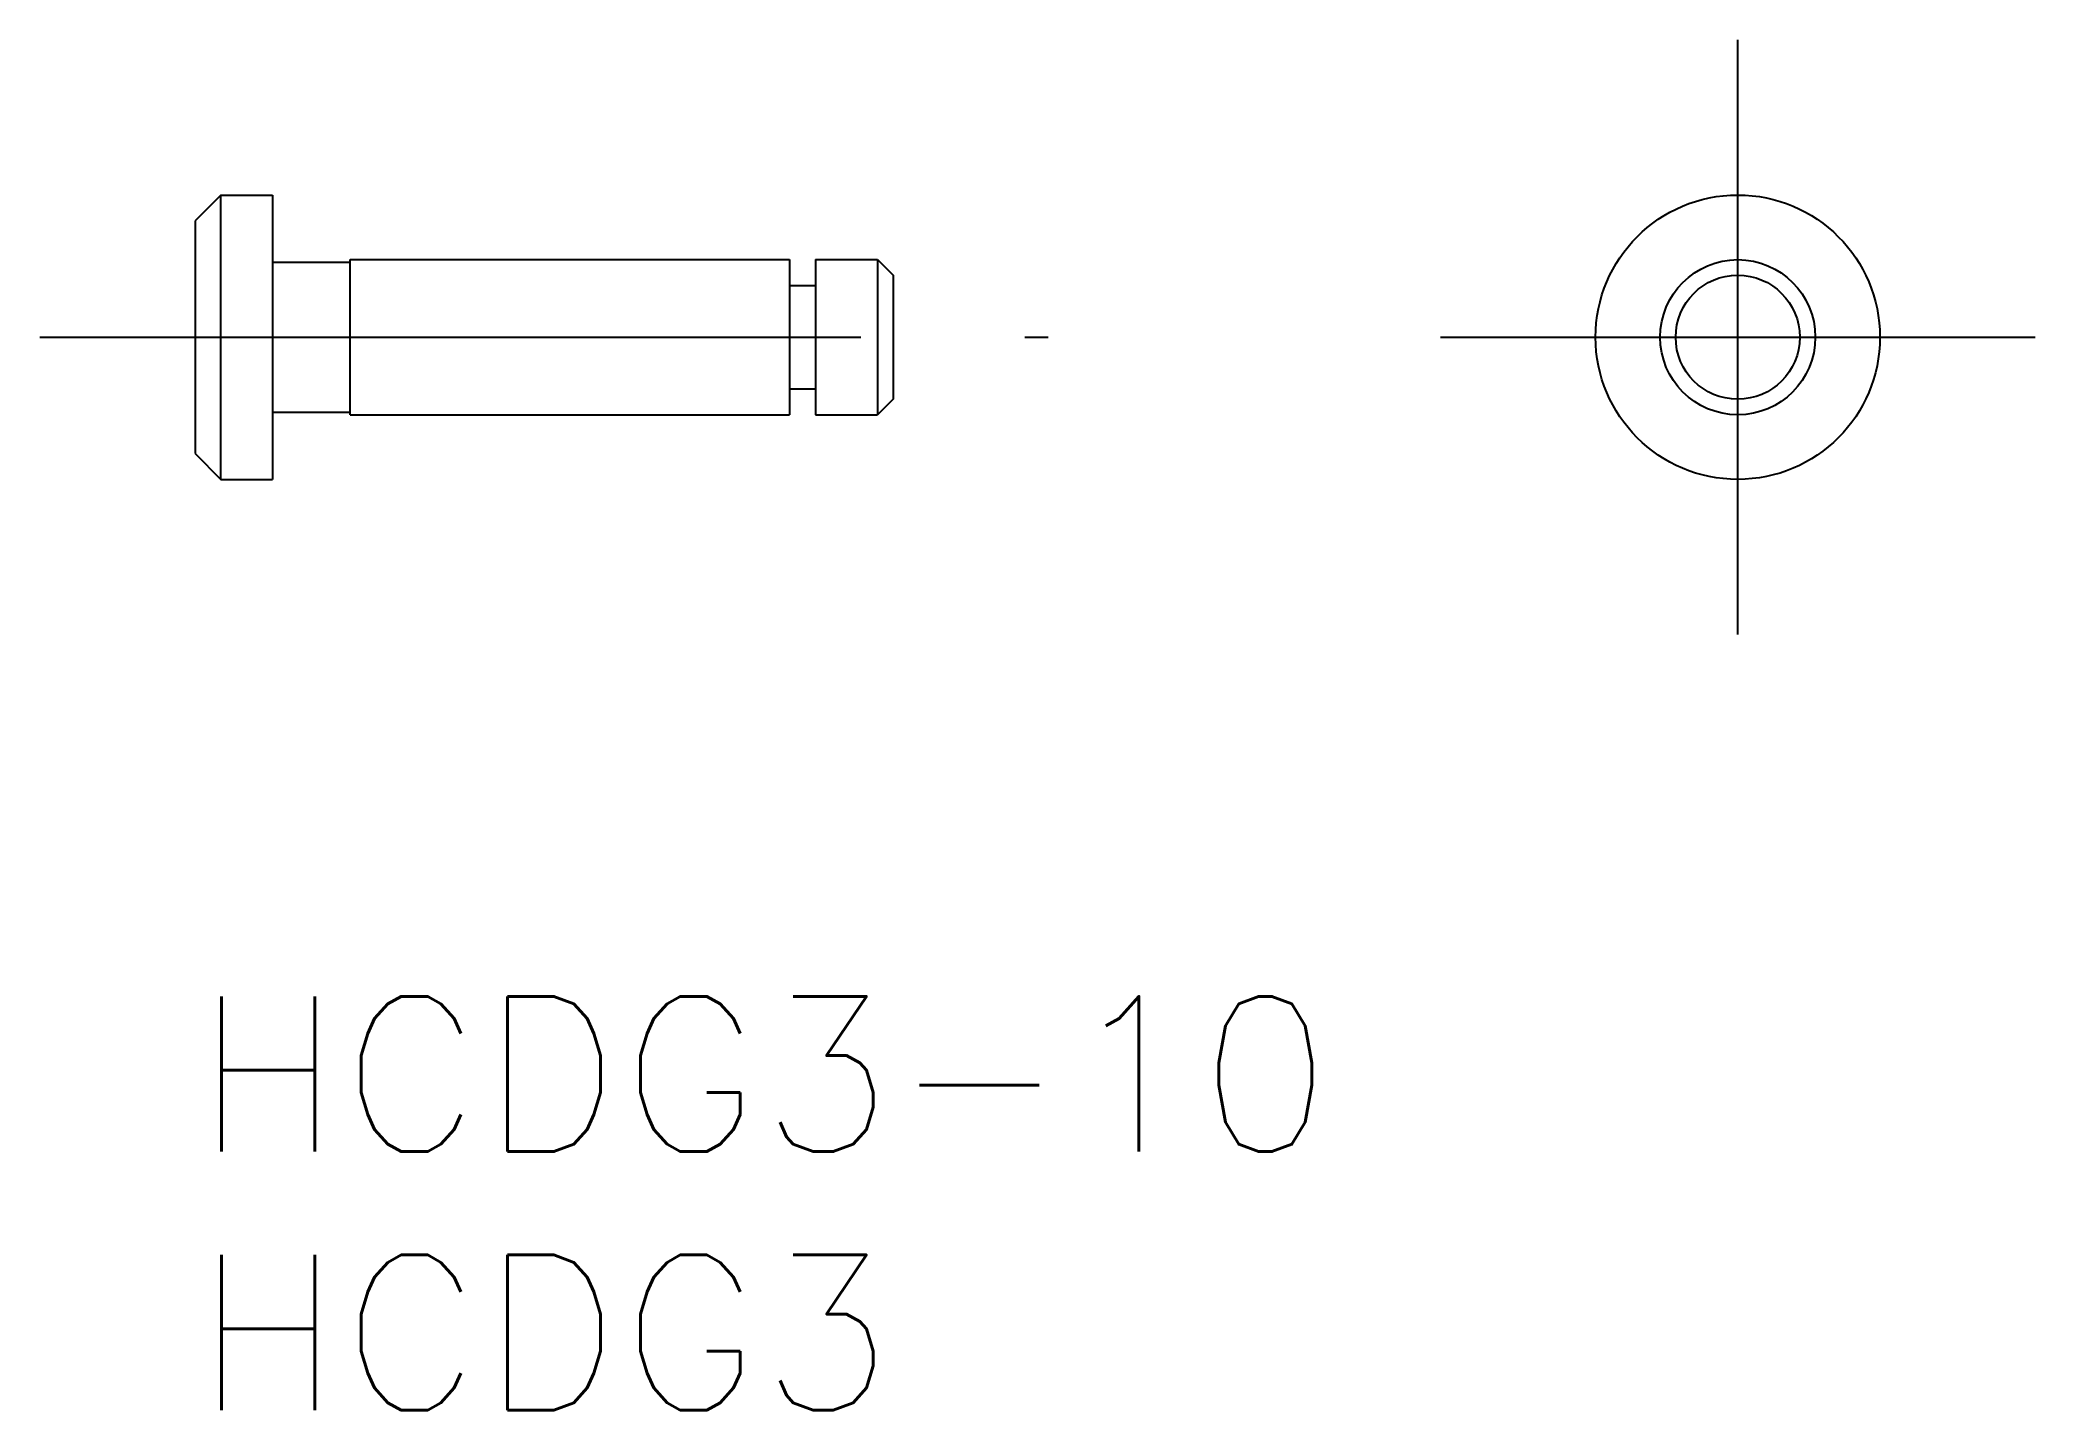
# Model space of a CAD drawing. Extents: x -3 to 35.6, y -8 to 18.5.
import ezdxf

# ---------------------------------------------------------------- set-up
doc = ezdxf.new("R2010")
doc.units = 0
doc.header["$LTSCALE"] = 0.5
doc.linetypes.add('CENTER', pattern=[50.8, 31.75, -6.35, 6.35, -6.35])
for name, color, linetype in [('MSM_CENTER', 1, 'CENTER'), ('MSM_CONTINUOUS', 7, 'CONTINUOUS'), ('MSM_PART_NUMBER', 7, 'CONTINUOUS')]:
    doc.layers.add(name, color=color, linetype=linetype)
doc.styles.get("Standard").update_dxf_attribs({"font": 'txt.shx', "height": 3, "bigfont": 'bigfont.shx'})

# ---------------------------------------------------------------- blocks, each defined once
blk = doc.blocks.new('*U4')
at = {"layer": 'MSM_PART_NUMBER'}
blk.add_text('HCDG3-10', height=3, dxfattribs=at).set_placement((0, -3))
blk = doc.blocks.new('*U5')
at = {"layer": 'MSM_PART_NUMBER'}
blk.add_text('HCDG3', height=3, dxfattribs=at).set_placement((0, -8))

msp = doc.modelspace()

# ---------------------------------------------------------------- linework, layer by layer
at = {"layer": 'MSM_CENTER'}
for p, q in [((29.838, 7), (29.838, 18.5)), ((-3, 12.75), (16.5, 12.75)), ((24.088, 12.75), (35.588, 12.75))]:
    msp.add_line(p, q, dxfattribs=at)
at = {"layer": 'MSM_CONTINUOUS'}
for p, q in [((0.5, 15.5), (0, 15)), ((0.5, 15.5), (1.5, 15.5)), ((0.5, 10), (0.5, 15.5)), ((1.5, 15.5), (1.5, 10)), ((0, 15), (0, 10.5)), ((1.5, 14.2), (3, 14.2)), ((3, 14.25), (11.5, 14.25)), ((3, 11.25), (3, 14.25)), ((4.225, 14.25), (4.225, 14.25)), ((11.5, 14.25), (11.5, 11.25)), ((12, 14.25), (12, 11.25)), ((12, 14.25), (13.2, 14.25)), ((13.2, 14.25), (13.2, 11.25)), ((13.2, 14.25), (13.5, 13.95)), ((13.5, 13.95), (13.5, 11.55)), ((11.5, 13.75), (12, 13.75)), ((11.5, 11.75), (12, 11.75)), ((1.5, 11.3), (3, 11.3)), ((3, 11.25), (11.5, 11.25)), ((12, 11.25), (13.2, 11.25)), ((13.5, 11.55), (13.2, 11.25)), ((0, 10.5), (0.5, 10)), ((0.5, 10), (1.5, 10))]:
    msp.add_line(p, q, dxfattribs=at)
for radius in [2.75, 1.5, 1.2]:
    msp.add_circle((29.838, 12.75), radius, dxfattribs=at)

# ---------------------------------------------------------------- block references
for name in ['*U4', '*U5']:
    msp.add_blockref(name, (0, 0), dxfattribs=at)

doc.saveas('drawing.dxf')
